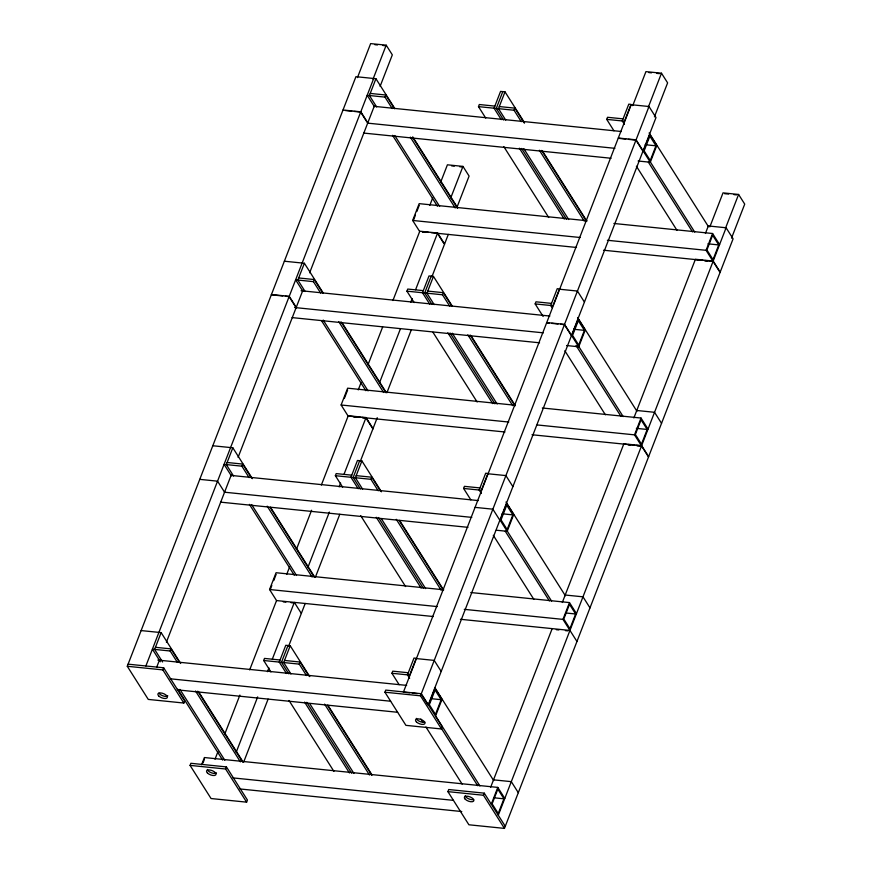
<?xml version="1.0" encoding="UTF-8"?>
<svg xmlns="http://www.w3.org/2000/svg" width="872" height="872" viewBox="0 0 872 872"><rect width="100%" height="100%" fill="white"/><g stroke="black" fill="none" stroke-linecap="round" stroke-linejoin="round"><path stroke-width="1.31" d="M128.097 664.17L163.664 667.788L184.657 700.935L183.839 703.039L148.273 699.42L127.279 666.273L355.929 76.681L375.93 78.72L394.754 108.433M357.444 77.619L370.644 43.6L386.198 45.181L392.324 54.849L380.105 86.35M373.009 79.21L386.198 45.181M145.886 665.979L373.707 78.491M141.133 630.576L161.135 632.603L154.617 649.411L162.584 661.979M212.823 445.756L232.824 447.794L226.306 464.591L233.543 476.014M284.37 261.219L304.383 263.257L297.864 280.054L305.102 291.488M375.93 78.72L369.412 95.517L376.65 106.951M156.742 667.08L159.641 659.614M166.399 642.173L231.32 474.793M238.089 457.353L302.878 290.256M309.636 272.816L374.437 105.719M183.839 703.039L162.846 669.892L163.664 667.788M177.419 662.426L170.182 650.992L170.999 648.888L155.434 647.307M249.109 477.605L241.871 466.171L242.678 464.078L227.123 462.487M320.656 293.068L313.419 281.645L314.236 279.541L298.671 277.961M392.215 108.531L384.977 97.108L385.795 95.004L370.229 93.424M190.063 765.387L190.87 763.294L226.437 766.913L247.43 800.049L246.613 802.153L211.057 798.534L190.063 765.387L225.619 769.006L246.613 802.153M360.278 417.274L348.113 416.031L341.115 404.99L347.634 388.182L515.287 405.251M419.661 231.494L412.663 220.453L419.181 203.645L586.845 220.714M201.596 764.733L204.386 757.539L497.792 787.405L504.79 798.447M433.395 616.537L276.555 600.568L269.557 589.516L276.075 572.719L443.739 589.788M202.991 762.956L204.419 759.272M270.407 589.156L271.824 585.483M273.732 580.589L276.108 574.463M344.331 398.504L347.656 389.926M413.513 220.093L415.41 215.188M416.838 211.515L419.214 205.389M215.003 759.25L217.902 751.784M224.747 734.137L239.898 695.082M249.675 669.87L276.555 600.568M286.692 574.43L289.591 566.964M296.436 549.327L311.587 510.262M321.354 485.061L348.244 415.748L366.022 417.557L373.02 428.61M358.25 389.893L361.139 382.427M367.984 364.79L382.645 326.989M392.912 300.524L419.792 231.211L437.581 233.02L444.578 244.073M429.798 205.367L432.697 197.9M440.567 182.455L447.412 164.808L462.967 166.399L469.092 176.068L456.874 207.569M270.93 671.941L263.693 660.507L264.499 658.414L280.065 659.995M342.62 487.121L335.371 475.698L336.189 473.594L351.754 475.175M414.167 302.584L406.93 291.161L407.747 289.057L423.302 290.638M485.726 118.058L478.488 106.624L479.295 104.52L494.86 106.112M225.619 769.006L226.437 766.913M450.748 197.9L462.967 166.399M236.17 752.329L257.676 696.892M267.453 671.68L268.925 667.908M272.347 659.079L294.333 602.378L301.331 613.43M307.86 567.509L329.365 512.071M339.143 486.87L340.603 483.088M344.026 474.27L366.022 417.557M379.418 382.982L400.433 328.798M410.701 302.333L412.162 298.551M415.584 289.733L437.581 233.02M431.226 276.162L424.708 292.97L431.956 304.393M502.784 91.636L496.266 108.433L503.504 119.867M287.989 645.52L281.471 662.317L288.708 673.751M359.678 460.699L353.16 477.507L360.398 488.93M243.659 762.117L268.096 699.115M288.632 646.185L305.2 603.468M315.348 577.297L339.786 514.295M360.31 461.375L377.238 417.688M386.896 392.771L411.344 329.758M431.869 276.838L448.306 234.405M286.485 673.522L279.247 662.099L285.765 645.291L290.213 645.749L283.694 662.546L290.932 673.98M358.174 488.702L350.936 477.278L357.455 460.471L361.902 460.928L355.384 477.725L362.621 489.159M429.733 304.175L422.495 292.741L429.002 275.944L433.449 276.391L426.931 293.199L434.18 304.622M501.28 119.638L494.043 108.204L500.561 91.407L505.008 91.854L498.49 108.662L505.727 120.085M306.497 675.56L299.26 664.126L300.066 662.033L284.512 660.442M378.175 490.74L370.938 479.317L371.755 477.213L356.201 475.632M449.734 306.203L442.496 294.78L443.314 292.676L427.749 291.095M521.293 121.677L514.044 110.243L514.862 108.139L499.307 106.558M399.158 684.694L391.92 673.271L392.738 671.168L408.292 672.748M470.847 499.874L463.61 488.451L464.416 486.347L479.982 487.928M543.125 316.482L535.157 303.914L535.975 301.81L551.54 303.402M613.953 130.811L606.716 119.377L607.533 117.284L623.088 118.865M384.923 692.205L385.74 690.101L421.296 693.72L442.289 726.867L441.483 728.97L405.916 725.351L384.923 692.205L420.489 695.823L441.483 728.97M632.734 105.643L645.934 71.624L661.488 73.204L667.614 82.873L654.414 116.892M648.288 107.234L661.488 73.204M648.997 106.515L655.995 117.567L571.411 335.698L564.413 324.657L648.997 106.515L631.219 104.705L403.387 692.194L409.742 692.848M420.489 695.823L564.544 324.373L546.755 322.564M428.501 705.088L435.019 688.291L442.017 699.333L435.499 716.141M584.414 330.346L578.703 345.04L572.588 335.371L578.289 320.678L584.414 330.346L573.591 329.245M655.962 145.809L650.261 160.513L644.136 150.845L649.847 136.141L655.962 145.809L645.149 144.708M441.167 699.693L435.466 714.397L429.34 704.729L435.052 690.024L441.167 699.693L431.705 698.734M512.856 514.872L507.155 529.577L501.029 519.908L506.73 505.204L512.856 514.872L502.043 513.772M507.188 531.321L513.695 514.513L506.697 503.471L500.19 520.268L507.188 531.321L496.364 530.22M578.736 346.784L585.254 329.987L578.256 318.934L571.738 335.731L578.736 346.784L566.571 345.541M650.294 162.246L656.812 145.45L649.814 134.397L643.296 151.205L650.294 162.246L638.119 161.015M562.309 602.487L623.862 443.804L641.65 445.614L648.637 456.666L504.452 828.4L468.896 824.781L447.903 791.634L448.709 789.531L484.276 793.16L505.27 826.296M504.452 828.4L483.459 795.253L484.276 793.16M490.631 787.307L552.172 628.625M633.868 417.95L695.42 259.267L713.198 261.077L720.196 272.129M705.426 233.424L708.315 225.957L726.104 227.766L733.101 238.808L648.506 456.95L634.511 434.856L537.163 424.937M709.841 226.894L723.03 192.865L738.595 194.456L744.721 204.113L731.521 238.143M491.274 804.202L497.792 787.405M576.959 641.487L562.963 619.382L569.481 602.585L470.771 592.535M634.511 434.856L641.029 418.048L542.33 407.998M719.367 271.312L706.069 250.319L712.588 233.511L613.888 223.472M503.94 798.807L498.239 813.511L492.124 803.842L497.825 789.138L503.94 798.807L494.478 797.847M575.629 613.986L569.928 628.69L563.803 619.022L569.503 604.329L575.629 613.986L566.168 613.027M647.188 429.46L641.487 444.153L635.361 434.496L641.062 419.792L647.188 429.46L636.364 428.359M718.735 244.923L713.034 259.627L706.919 249.959L712.62 235.255L718.735 244.923L707.922 243.822M725.395 228.475L738.595 194.456M713.067 261.36L726.104 227.766M498.272 815.255L713.198 261.077M374.862 44.679L377.522 44.952M382.863 45.486L385.533 45.758M648.812 72.561L651.482 72.834M656.812 73.379L659.483 73.651M606.716 119.377L624.494 121.186L631.012 104.389L628.788 104.16L622.27 120.968L624.45 124.391M384.977 97.108L367.188 95.299L374.437 106.722M478.488 106.624L514.044 110.243M373.99 106.319L621.42 131.509M343.023 110.003L360.812 111.812L367.81 122.865M618.313 138.027L636.091 139.836L643.089 150.878M345.432 110.548L351.787 111.191M354.326 111.453L360.681 112.096L366.97 122.036M619.447 138.441L625.802 139.084M628.341 139.346L634.696 139.989M367.472 123.126L614.902 148.316M363.646 133.067L611.087 158.257M451.631 165.887L454.301 166.16M459.631 166.705L462.302 166.977M724.578 193.671L728.589 194.075M733.919 194.62L736.589 194.892M412.663 220.453L580.327 237.522M607.37 240.269L706.069 250.319M422.201 231.756L428.555 232.399M431.095 232.661L576.512 247.463M603.544 250.22L702.908 260.336M704.958 260.543L711.716 261.229M422.637 232.148L425.231 232.41M696.968 260.074L699.562 260.336M704.75 260.87L707.334 261.131M559.661 289.242L577.438 291.052L584.436 302.094M535.157 303.914L552.946 305.723L559.464 288.926L557.241 288.697L550.723 305.494L552.172 307.783M313.419 281.645L295.641 279.825L302.878 291.259M406.93 291.161L442.496 294.78M301.08 290.725L549.861 316.046M271.475 294.54L289.253 296.349L296.251 307.391M271.345 294.823L282.768 295.99M285.308 296.24L289.123 296.633L296.12 307.674M546.624 322.847L549.164 323.098M551.703 323.359L558.058 324.002M560.598 324.264L564.413 324.657M294.562 307.522L543.343 332.842M292.098 317.604L539.528 342.794M636.767 410.483L654.545 412.293L661.543 423.345M341.115 404.99L508.768 422.048M362.076 417.459L504.953 432M531.996 434.747L626.27 444.349M627.993 444.524L634.751 445.211M636.429 445.385L641.509 445.897M353.683 416.947L356.277 417.208M362.752 417.873L365.346 418.135M628.004 444.873L630.598 445.134M637.083 445.799L639.677 446.061M488.102 473.779L505.891 475.589L512.889 486.631M463.61 488.451L481.388 490.26L487.906 473.452L485.682 473.234L479.164 490.031L481.333 493.465M241.871 466.171L224.082 464.362L231.32 475.796M335.371 475.698L370.938 479.317M230.873 475.393L478.314 500.583M199.786 479.36L217.564 481.17L224.562 492.211M475.077 507.373L492.854 509.183L499.852 520.235M224.355 492.19L471.796 517.379M220.54 502.141L467.97 527.331M565.209 595.02L582.997 596.829L589.995 607.882M269.557 589.516L437.221 606.585M464.264 609.343L562.963 619.382M460.438 619.284L569.961 630.434M283.291 601.898L285.885 602.16M291.074 602.694L293.668 602.955M556.314 629.693L558.908 629.955M565.394 630.62L567.988 630.881M416.424 658.589L434.202 660.398L441.199 671.451M391.92 673.271L409.698 675.081L416.217 658.273L413.993 658.044L407.475 674.852L409.655 678.274M170.182 650.992L152.393 649.182L160.361 661.75M263.693 660.507L299.26 664.126M157.843 660.071L406.625 685.392M412.282 693.098L417.361 693.622M127.279 666.273L162.846 669.892M170.247 678.798L390.645 701.23M177.245 689.85L397.643 712.282M493.519 779.841L511.308 781.65L518.306 792.692M447.903 791.634L483.459 795.253M233.031 777.911L453.418 800.354M240.018 788.964L461.768 811.538M649.106 132.958L708.467 226.676M712.588 233.511L719.585 244.563M649.836 161.189L694.712 232.05M635.961 140.12L642.958 151.172M648.332 162.105L692.488 231.821M636.397 166.236L676.934 230.241M505.008 91.854L524.552 122.723M542.646 151.292L586.802 221.008M514.862 108.139L524.279 123.007M541.643 150.431L586.529 221.292M539.387 150.246L584.262 221.107M523.821 148.665L568.708 219.526M521.598 148.436L566.484 219.297M519.385 148.207L564.26 219.068M503.82 146.627L548.706 217.488M577.558 317.495L636.909 411.213M641.029 418.048L648.027 429.1M578.278 345.726L623.164 416.587M564.544 324.373L571.542 335.415L428.163 705.056L421.874 695.115M576.054 345.497L620.94 416.358M564.838 350.773L605.375 414.778M412.848 137.013L457.735 207.874M385.795 95.004L394.471 108.717M412.576 137.296L457.451 208.157M410.309 137.111L455.195 207.972M394.754 135.52L439.63 206.381M392.531 135.302L437.406 206.163M437.45 233.315L443.739 243.255M433.449 276.391L452.274 306.105M471.098 335.829L515.254 405.545M443.314 292.676L452.001 306.388M470.095 334.968L514.971 405.829M467.828 334.783L512.714 405.644M452.274 333.202L497.149 404.052M450.05 332.973L494.925 403.834M447.827 332.744L492.702 403.605M432.992 332.308L477.148 402.025M506 502.032L565.361 595.75M569.481 602.585L576.479 613.626M506.719 530.263L551.605 601.124M505.226 531.179L549.382 600.895M493.29 535.31L533.817 599.315M304.383 263.257L323.196 292.97M342.02 322.684L386.176 392.4M314.236 279.541L322.923 293.254M341.017 321.823L385.904 392.683M338.761 321.637L383.636 392.498M323.196 320.057L368.082 390.918M321.703 320.972L365.858 390.689M365.891 417.841L372.889 428.893M361.902 460.928L381.446 491.786M399.54 520.355L442.976 588.938M371.755 477.213L380.443 490.925M399.267 520.639L443.423 590.366M396.28 519.32L441.156 590.181M381.446 518.873L425.601 588.589M378.492 517.499L423.378 588.36M376.268 517.281L421.154 588.142M360.714 515.69L405.589 586.551M435.041 687.986L493.672 780.571M435.76 716.217L479.916 785.934M440.774 727.422L477.693 785.716M420.871 718.986L423.051 722.408M425.939 726.986L462.138 784.124M232.824 447.794L252.368 478.652M270.462 507.221L314.618 576.937M242.678 464.078L251.365 477.791M270.189 507.504L314.345 577.22M267.203 506.174L312.078 577.035M251.637 504.594L296.524 575.455M249.425 504.365L294.3 575.226M290.213 645.749L309.756 676.607M327.85 705.176L372.006 774.892M300.066 662.033L308.753 675.746M327.578 705.459L371.734 775.175M324.591 704.129L369.466 774.99M309.756 703.693L353.912 773.409M306.802 702.32L351.688 773.181M304.59 702.102L349.465 772.963M289.024 700.51L333.911 771.371M161.135 632.603L180.678 663.461M198.783 692.041L242.939 761.757M170.999 648.888L179.676 662.611M197.78 691.18L242.656 762.041M195.513 690.995L240.4 761.856M179.959 689.414L224.834 760.275M177.735 689.185L222.611 760.046M424.806 722.147A5.047 2.278 21.2 0 1 419.759 721.449A5.047 2.278 21.2 0 1 416.326 718.375M216.474 772.897A5.047 2.278 21.2 0 1 211.384 772.788A5.047 2.278 21.2 0 1 207.351 769.475M167.816 695.878A5.047 2.278 21.2 0 1 163.347 695.987A5.047 2.278 21.2 0 1 158.987 693.153M473.67 799.493A5.047 2.278 21.2 0 1 468.613 798.785A5.047 2.278 21.2 0 1 465.19 795.722M416.413 721.907A5.047 2.278 21.2 0 0 424.642 723.902A5.047 2.278 21.2 0 0 419.715 719.084A5.047 2.278 21.2 0 0 416.413 721.907M207.438 773.006A5.047 2.278 21.2 0 0 215.657 775.001A5.047 2.278 21.2 0 0 210.741 770.172A5.047 2.278 21.2 0 0 207.438 773.006M158.78 695.987A5.047 2.278 21.2 0 0 166.999 697.982A5.047 2.278 21.2 0 0 162.083 693.153A5.047 2.278 21.2 0 0 158.78 695.987M465.277 799.253A5.047 2.278 21.2 0 0 473.496 801.248A5.047 2.278 21.2 0 0 468.58 796.419A5.047 2.278 21.2 0 0 465.277 799.253"/></g></svg>
